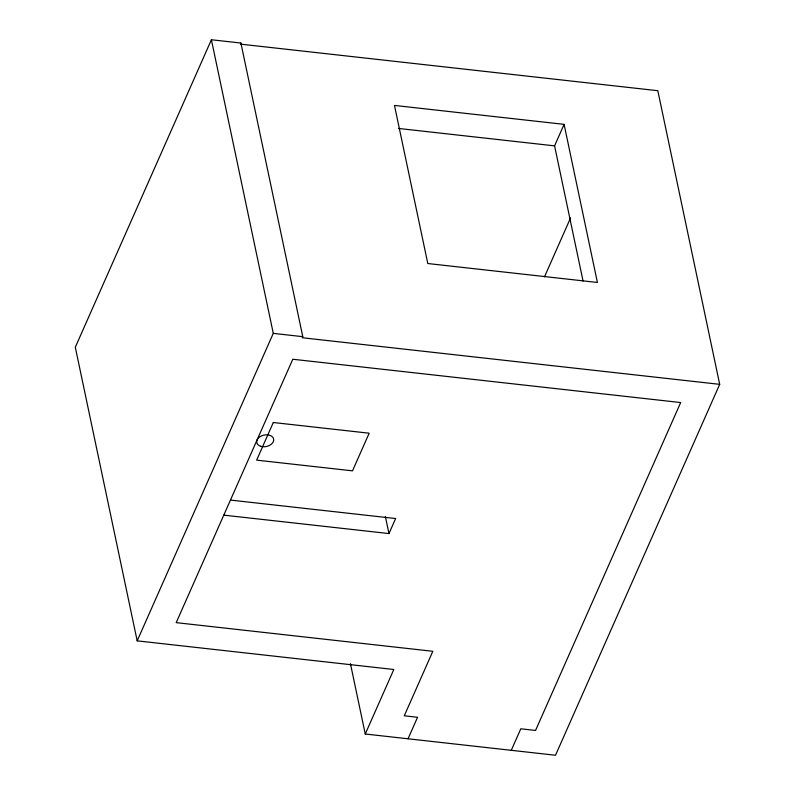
<?xml version="1.0" encoding="UTF-8"?>
<svg xmlns="http://www.w3.org/2000/svg" width="795" height="795" viewBox="0 0 795 795"><rect width="100%" height="100%" fill="white"/><g stroke="black" fill="none" stroke-linecap="round" stroke-linejoin="round"><path stroke-width="1.19" d="M211.4 39.75L75.306 347.226L137.187 640.859L393.813 669.499L365.263 734.014L555.516 755.25L719.694 384.343L657.813 90.71L240.428 44.123L240.905 43.039L211.4 39.75L273.281 333.373L137.187 640.859M240.905 43.039L302.776 336.673L302.299 337.746L719.694 384.343M583.063 281.042L554.572 145.863L564.092 124.358L394.479 105.427L427.799 263.533L597.413 282.464L564.092 124.358M223.783 515.14L388.974 533.574L395.632 518.529L230.451 500.085M544.476 276.849L570.591 217.85M408.034 738.784L417.554 717.279L404.277 715.798L432.828 651.294L176.202 622.644L292.789 359.251L680.679 402.548L535.542 730.456L520.795 728.806L511.274 750.311M398.484 128.442L554.572 145.863M273.281 333.373L302.776 336.673M385.396 516.591L388.974 533.574M350.426 663.636L365.263 734.014M273.301 422.513L256.646 460.136L352.513 470.839L369.168 433.205L273.301 422.513M260.581 446.263A8.626 5.833 -11.9 0 0 273.719 440.132A8.626 5.833 -11.9 0 0 261.326 435.958A8.626 5.833 -11.9 0 0 260.581 446.263"/></g></svg>
